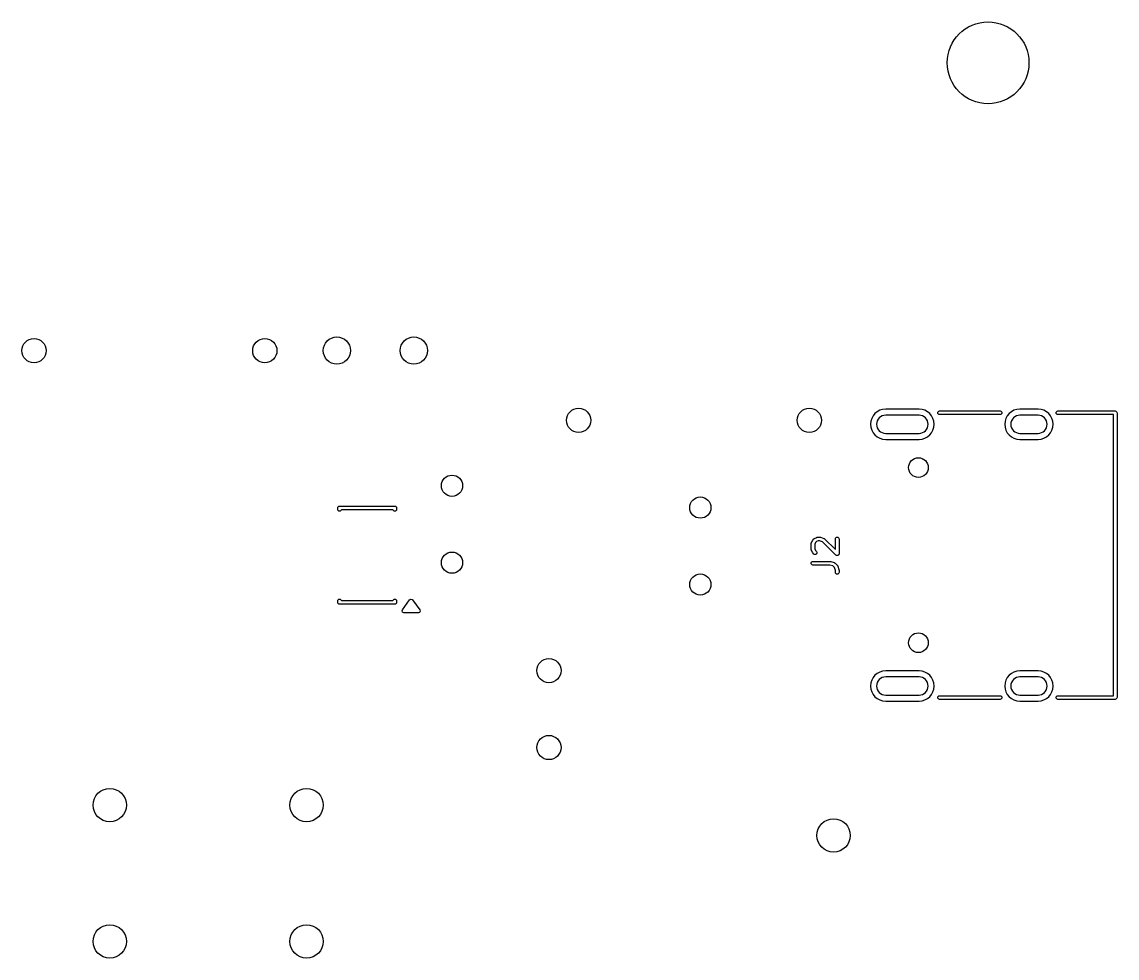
# Model space of a CAD drawing. Header units: millimetres. Extents: x 99.8 to 190.8, y -170.3 to -102.2.
# Drawn here: x 154.6 to 190.76, y -133.05 to -102.15 of the extents above; entities that cross this region are included whole.
import ezdxf

# ---------------------------------------------------------------- set-up
doc = ezdxf.new("R2010")
doc.units = ezdxf.units.MM
doc.layers.add('F.Silkscreen', color=254, linetype='CONTINUOUS', true_color=0xebdbb2)

msp = doc.modelspace()

# ---------------------------------------------------------------- linework, layer by layer
at = {"layer": 'F.Silkscreen', "linetype": 'CONTINUOUS'}
for p, q in [((184.22, -114.93), (183.12, -114.93)), ((188.15, -114.93), (187.55, -114.93)), ((184.22, -115.13), (183.12, -115.13)), ((184.844567, -115.027039), (184.877039, -114.994567)), ((184.844567, -115.072961), (184.844567, -115.027039)), ((184.877039, -115.105433), (184.844567, -115.072961)), ((184.877039, -114.994567), (184.9, -114.99)), ((184.9, -115.11), (184.877039, -115.105433)), ((184.9, -114.99), (186.9, -114.99)), ((186.9, -115.11), (184.9, -115.11)), ((186.9, -114.99), (186.922961, -114.994567)), ((186.922961, -115.105433), (186.9, -115.11)), ((186.922961, -114.994567), (186.955433, -115.027039)), ((186.955433, -115.072961), (186.922961, -115.105433)), ((186.955433, -115.027039), (186.955433, -115.072961)), ((188.15, -115.13), (187.55, -115.13)), ((188.744567, -115.027039), (188.777039, -114.994567)), ((188.744567, -115.072961), (188.744567, -115.027039)), ((188.777039, -115.105433), (188.744567, -115.072961)), ((188.777039, -114.994567), (188.8, -114.99)), ((188.8, -115.11), (188.777039, -115.105433)), ((188.8, -114.99), (190.7, -114.99)), ((190.64, -115.11), (188.8, -115.11)), ((190.64, -124.39), (190.64, -115.11)), ((190.7, -114.99), (190.722961, -114.994567)), ((190.722961, -114.994567), (190.755433, -115.027039)), ((190.755433, -115.027039), (190.76, -115.05)), ((190.76, -115.05), (190.76, -124.45)), ((183.12, -115.73), (184.22, -115.73)), ((183.12, -115.93), (184.22, -115.93)), ((187.55, -115.73), (188.15, -115.73)), ((187.55, -115.93), (188.15, -115.93)), ((165.03, -118.19), (165.034567, -118.167039)), ((165.03, -118.24), (165.03, -118.19)), ((165.034567, -118.262961), (165.03, -118.24)), ((165.034567, -118.167039), (165.067039, -118.134567)), ((165.067039, -118.134567), (165.09, -118.13)), ((165.09, -118.13), (166.91, -118.13)), ((166.91, -118.13), (166.932961, -118.134567)), ((166.932961, -118.134567), (166.965433, -118.167039)), ((166.965433, -118.167039), (166.97, -118.19)), ((166.97, -118.24), (166.965433, -118.262961)), ((166.97, -118.19), (166.97, -118.24)), ((165.067039, -118.295433), (165.034567, -118.262961)), ((165.112961, -118.295433), (165.067039, -118.295433)), ((165.145433, -118.262961), (165.112961, -118.295433)), ((165.148011, -118.25), (165.145433, -118.262961)), ((166.851989, -118.25), (165.148011, -118.25)), ((166.854567, -118.262961), (166.851989, -118.25)), ((166.887039, -118.295433), (166.854567, -118.262961)), ((166.932961, -118.295433), (166.887039, -118.295433)), ((166.965433, -118.262961), (166.932961, -118.295433)), ((180.665189, -119.342214), (180.703284, -119.266023)), ((180.703284, -119.266023), (180.709186, -119.258417)), ((180.709186, -119.258417), (180.714524, -119.25043)), ((180.714524, -119.25043), (180.752618, -119.212335)), ((180.752618, -119.212335), (180.760612, -119.206992)), ((180.760612, -119.206992), (180.768212, -119.201095)), ((180.768212, -119.201095), (180.844404, -119.163)), ((180.830585, -119.304073), (180.806262, -119.328396)), ((180.885401, -119.276666), (180.830585, -119.304073)), ((180.844404, -119.163), (180.847301, -119.162206)), ((180.847301, -119.162206), (180.848275, -119.161233)), ((180.848275, -119.161233), (180.857709, -119.159356)), ((180.857709, -119.159356), (180.866983, -119.156817)), ((180.866983, -119.156817), (180.868288, -119.157252)), ((180.868288, -119.157252), (180.871236, -119.156666)), ((180.871236, -119.156666), (180.947426, -119.156666)), ((180.937689, -119.276666), (180.885401, -119.276666)), ((181.029302, -119.307203), (180.937689, -119.276666)), ((180.947426, -119.156666), (180.956859, -119.158542)), ((180.956859, -119.158542), (180.9664, -119.159745)), ((180.9664, -119.159745), (181.080686, -119.19784)), ((181.476429, -119.754331), (181.029302, -119.307203)), ((181.080686, -119.19784), (181.083296, -119.199328)), ((181.083296, -119.199328), (181.084673, -119.199328)), ((181.084673, -119.199328), (181.092662, -119.204666)), ((181.092662, -119.204666), (181.101024, -119.209433)), ((181.101024, -119.209433), (181.10164, -119.210666)), ((181.10164, -119.210666), (181.104138, -119.212335)), ((181.104138, -119.212335), (181.458855, -119.567051)), ((181.458855, -119.216666), (181.463422, -119.193705)), ((181.458855, -119.567051), (181.458855, -119.216666)), ((181.463422, -119.193705), (181.495894, -119.161233)), ((181.495894, -119.161233), (181.541816, -119.161233)), ((181.541816, -119.161233), (181.574288, -119.193705)), ((181.574288, -119.193705), (181.578855, -119.216666)), ((181.578855, -119.216666), (181.578855, -119.711904)), ((180.658855, -119.369047), (180.659441, -119.366099)), ((180.658855, -119.559523), (180.658855, -119.369047)), ((180.659441, -119.56247), (180.658855, -119.559523)), ((180.659006, -119.364794), (180.661545, -119.355518)), ((180.659441, -119.366099), (180.659006, -119.364794)), ((180.659006, -119.563776), (180.659441, -119.56247)), ((180.661545, -119.573051), (180.659006, -119.563776)), ((180.661545, -119.355518), (180.663422, -119.346086)), ((180.663422, -119.582484), (180.661545, -119.573051)), ((180.663422, -119.346086), (180.664395, -119.345112)), ((180.664395, -119.583457), (180.663422, -119.582484)), ((180.664395, -119.345112), (180.665189, -119.342214)), ((180.665189, -119.586356), (180.664395, -119.583457)), ((180.703284, -119.662546), (180.665189, -119.586356)), ((180.709181, -119.670144), (180.703284, -119.662546)), ((180.714523, -119.678139), (180.709181, -119.670144)), ((180.752618, -119.716235), (180.714523, -119.678139)), ((180.806262, -119.328396), (180.778855, -119.383211)), ((180.778855, -119.383211), (180.778855, -119.545358)), ((180.778855, -119.545358), (180.806262, -119.600172)), ((180.806262, -119.600172), (180.837472, -119.631383)), ((180.837472, -119.631383), (180.850478, -119.650848)), ((180.850478, -119.650848), (180.850478, -119.696771)), ((180.663422, -119.993705), (180.695894, -119.961233)), ((180.663422, -120.039627), (180.663422, -119.993705)), ((180.695894, -120.072099), (180.663422, -120.039627)), ((180.695894, -119.961233), (180.718855, -119.956666)), ((180.718855, -119.956666), (181.290283, -119.956666)), ((180.772083, -119.729242), (180.752618, -119.716235)), ((180.818005, -119.729242), (180.772083, -119.729242)), ((180.850478, -119.696771), (180.818005, -119.729242)), ((181.290283, -119.956666), (181.299716, -119.958542)), ((181.299716, -119.958542), (181.309257, -119.959745)), ((181.309257, -119.959745), (181.423543, -119.99784)), ((181.423543, -119.99784), (181.426153, -119.999328)), ((181.426153, -119.999328), (181.42753, -119.999328)), ((181.42753, -119.999328), (181.435519, -120.004666)), ((181.435519, -120.004666), (181.443881, -120.009433)), ((181.443881, -120.009433), (181.444497, -120.010666)), ((181.444497, -120.010666), (181.446995, -120.012335)), ((181.446995, -120.012335), (181.523186, -120.088525)), ((181.495894, -119.767337), (181.476429, -119.754331)), ((181.541816, -119.767337), (181.495894, -119.767337)), ((181.574288, -119.734865), (181.541816, -119.767337)), ((181.578855, -119.711904), (181.574288, -119.734865)), ((180.718855, -120.076666), (180.695894, -120.072099)), ((181.280546, -120.076666), (180.718855, -120.076666)), ((181.372158, -120.107203), (181.280546, -120.076666)), ((181.428317, -120.163362), (181.372158, -120.107203)), ((181.458855, -120.254974), (181.428317, -120.163362)), ((181.458855, -120.321428), (181.458855, -120.254974)), ((181.463422, -120.344389), (181.458855, -120.321428)), ((181.495894, -120.376861), (181.463422, -120.344389)), ((181.541816, -120.376861), (181.495894, -120.376861)), ((181.523186, -120.088525), (181.524856, -120.091024)), ((181.524856, -120.091024), (181.526087, -120.09164)), ((181.526087, -120.09164), (181.530848, -120.099992)), ((181.530848, -120.099992), (181.536193, -120.107991)), ((181.536193, -120.107991), (181.536193, -120.109367)), ((181.536193, -120.109367), (181.537681, -120.111978)), ((181.537681, -120.111978), (181.575776, -120.226263)), ((181.574288, -120.344389), (181.541816, -120.376861)), ((181.578855, -120.321428), (181.574288, -120.344389)), ((181.575776, -120.226263), (181.576978, -120.235803)), ((181.576978, -120.235803), (181.578855, -120.245237)), ((181.578855, -120.245237), (181.578855, -120.321428)), ((165.03, -121.26), (165.034567, -121.237039)), ((165.03, -121.31), (165.03, -121.26)), ((165.034567, -121.332961), (165.03, -121.31)), ((165.034567, -121.237039), (165.067039, -121.204567)), ((165.067039, -121.365433), (165.034567, -121.332961)), ((165.067039, -121.204567), (165.112961, -121.204567)), ((165.09, -121.37), (165.067039, -121.365433)), ((166.91, -121.37), (165.09, -121.37)), ((165.112961, -121.204567), (165.145433, -121.237039)), ((165.145433, -121.237039), (165.148011, -121.25)), ((165.148011, -121.25), (166.851989, -121.25)), ((166.851989, -121.25), (166.854567, -121.237039)), ((166.854567, -121.237039), (166.887039, -121.204567)), ((166.887039, -121.204567), (166.932961, -121.204567)), ((166.932961, -121.365433), (166.91, -121.37)), ((166.932961, -121.204567), (166.965433, -121.237039)), ((166.965433, -121.332961), (166.932961, -121.365433)), ((166.965433, -121.237039), (166.97, -121.26)), ((166.97, -121.31), (166.965433, -121.332961)), ((166.97, -121.26), (166.97, -121.31)), ((167.161476, -121.55471), (167.401476, -121.22471)), ((167.401476, -121.22471), (167.440642, -121.200734)), ((167.440642, -121.200734), (167.48529, -121.211476)), ((167.48529, -121.211476), (167.498524, -121.22471)), ((167.498524, -121.22471), (167.738524, -121.55471)), ((167.15, -121.59), (167.161476, -121.55471)), ((167.167574, -121.632426), (167.15, -121.59)), ((167.21, -121.65), (167.167574, -121.632426)), ((167.69, -121.65), (167.21, -121.65)), ((167.72529, -121.638524), (167.69, -121.65)), ((167.749266, -121.599358), (167.72529, -121.638524)), ((167.738524, -121.55471), (167.749266, -121.599358)), ((184.22, -123.57), (183.12, -123.57)), ((188.15, -123.57), (187.55, -123.57)), ((184.22, -123.77), (183.12, -123.77)), ((188.15, -123.77), (187.55, -123.77)), ((183.12, -124.37), (184.22, -124.37)), ((184.877039, -124.394567), (184.9, -124.39)), ((184.9, -124.39), (186.9, -124.39)), ((186.9, -124.39), (186.922961, -124.394567)), ((187.55, -124.37), (188.15, -124.37)), ((188.777039, -124.394567), (188.8, -124.39)), ((188.8, -124.39), (190.64, -124.39)), ((183.12, -124.57), (184.22, -124.57)), ((184.844567, -124.427039), (184.877039, -124.394567)), ((184.844567, -124.472961), (184.844567, -124.427039)), ((184.877039, -124.505433), (184.844567, -124.472961)), ((184.9, -124.51), (184.877039, -124.505433)), ((186.9, -124.51), (184.9, -124.51)), ((186.922961, -124.505433), (186.9, -124.51)), ((186.922961, -124.394567), (186.955433, -124.427039)), ((186.955433, -124.472961), (186.922961, -124.505433)), ((186.955433, -124.427039), (186.955433, -124.472961)), ((187.55, -124.57), (188.15, -124.57)), ((188.744567, -124.427039), (188.777039, -124.394567)), ((188.744567, -124.472961), (188.744567, -124.427039)), ((188.777039, -124.505433), (188.744567, -124.472961)), ((188.8, -124.51), (188.777039, -124.505433)), ((190.7, -124.51), (188.8, -124.51)), ((190.722961, -124.505433), (190.7, -124.51)), ((190.755433, -124.472961), (190.722961, -124.505433)), ((190.76, -124.45), (190.755433, -124.472961))]:
    msp.add_line(p, q, dxfattribs=at)
at = {"layer": 'F.Silkscreen'}
for centre, radius in [((186.5, -103.5), 1.35), ((186.5, -103.5), 1.349999), ((155, -113), 0.4), ((155, -113), 0.4), ((162.62, -113), 0.4), ((162.62, -113), 0.4), ((165, -113), 0.45), ((165, -113), 0.45), ((167.54, -113), 0.45), ((167.54, -113), 0.45), ((172.98, -115.3), 0.4), ((172.98, -115.3), 0.4), ((180.6, -115.3), 0.4), ((180.6, -115.3), 0.4), ((184.2, -116.86), 0.325), ((184.2, -116.86), 0.324999), ((168.8, -117.46), 0.35), ((168.8, -117.46), 0.35), ((177, -118.18), 0.35), ((177, -118.18), 0.35), ((168.8, -120), 0.35), ((168.8, -120), 0.35), ((177, -120.72), 0.35), ((177, -120.72), 0.35), ((184.2, -122.64), 0.325), ((184.2, -122.64), 0.324999), ((172, -123.56), 0.4), ((172, -123.56), 0.4), ((172, -126.1), 0.4), ((172, -126.1), 0.4), ((157.5, -128), 0.55), ((157.5, -128), 0.55), ((164, -128), 0.55), ((164, -128), 0.55), ((181.4, -129), 0.55), ((181.4, -129), 0.55), ((157.5, -132.5), 0.55), ((157.5, -132.5), 0.55), ((164, -132.5), 0.55), ((164, -132.5), 0.55)]:
    msp.add_circle(centre, radius, dxfattribs=at)
for centre, radius, start, end in [((183.12, -115.43), 0.5, 90, 270), ((184.22, -115.43), 0.5, -90, 90), ((187.55, -115.43), 0.5, 90, 270), ((188.15, -115.43), 0.5, -90, 90), ((183.12, -115.43), 0.3, 90, 270), ((184.22, -115.43), 0.3, -90, 90), ((187.55, -115.43), 0.3, 90, 270), ((188.15, -115.43), 0.3, -90, 90), ((183.12, -124.07), 0.5, 90, 270), ((184.22, -124.07), 0.5, -90, 90), ((187.55, -124.07), 0.5, 90, 270), ((188.15, -124.07), 0.5, -90, 90), ((183.12, -124.07), 0.3, 90, 270), ((184.22, -124.07), 0.3, -90, 90), ((187.55, -124.07), 0.3, 90, 270), ((188.15, -124.07), 0.3, -90, 90)]:
    msp.add_arc(centre, radius, start, end, dxfattribs=at)

doc.saveas('drawing.dxf')
